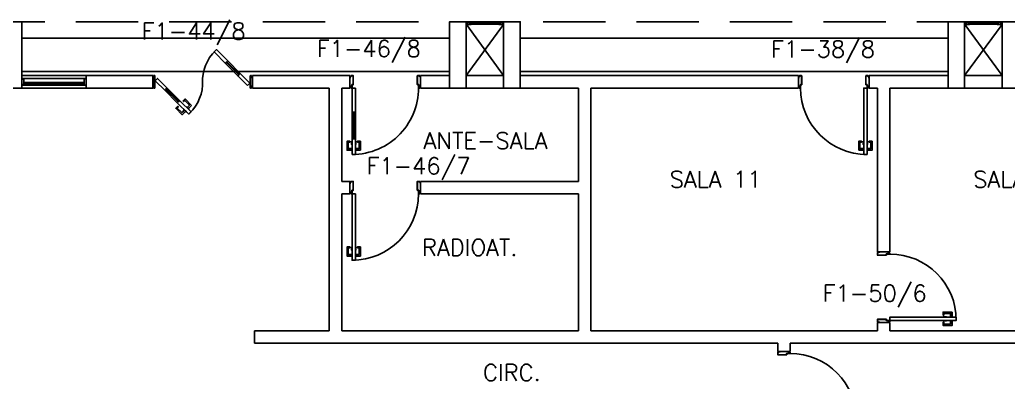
# Model space of a CAD drawing. Header units: millimetres. Extents: x 2801 to 3319, y 1187 to 1422.
# Drawn here: x 3015.15 to 3027.05, y 1319.13 to 1323.5 of the extents above; entities that cross this region are included whole.
import ezdxf

# ---------------------------------------------------------------- set-up
doc = ezdxf.new("R2010")
doc.units = ezdxf.units.MM
doc.linetypes.add('HIDDEN', pattern=[0.375, 0.25, -0.125])
for name, color, linetype in [('AR-ALV', 2, 'Continuous'), ('AR-ESQ', 1, 'Continuous'), ('AR-ESTC', 3, 'Continuous'), ('AR-PEITORIL', 1, 'Continuous'), ('AR-PORTA', 1, 'Continuous'), ('AR-PROJ', 1, 'HIDDEN'), ('AR-SHAFT', 1, 'Continuous'), ('DT-ESQ-BAGUETE-C', 2, 'Continuous'), ('DT-ESQ-BAGUETE-V', 1, 'Continuous'), ('DT-ESQ-CHAPA DOBRADA-V', 1, 'Continuous'), ('DT-ESQ-MARCO-V', 1, 'Continuous'), ('DT-ESQ-PERFIL CADEIRA-C', 2, 'Continuous'), ('DT-ESQ-PERFIL CADEIRA-V', 1, 'Continuous'), ('DT-ESQ-PERFIL U-C', 2, 'Continuous'), ('DT-ESQ-VENEZIANA-C', 2, 'Continuous'), ('DT-ESQ-VENEZIANA-V', 2, 'Continuous'), ('DT-ESQ-VIDRO-C', 2, 'Continuous'), ('ENDEREÇO', 2, 'Continuous'), ('maçaneta', 1, 'Continuous'), ('mov', 1, 'Continuous'), ('PM-PERFIL U-C', 2, 'Continuous'), ('PM-VIDRO', 1, 'Continuous'), ('pm1', 2, 'Continuous'), ('pm2', 2, 'Continuous'), ('TEXTO', 2, 'Continuous')]:
    doc.layers.add(name, color=color, linetype=linetype)
doc.styles.add('UNB-100', font='simplex.shx', dxfattribs={"height": 0.2})
doc.styles.add('UNB1-100', font='simplex.shx', dxfattribs={"height": 0.2})

# ---------------------------------------------------------------- blocks, each defined once
blk = doc.blocks.new('EF01-P')
at = {"layer": 'DT-ESQ-BAGUETE-C', "ltscale": 0.1}
for points in [[(0.002, 0.035), (0.015, 0.035), (0.015, 0.033), (0.002, 0.033), (0.002, 0.005), (0.015, 0.005), (0.015, 0.004), (0.002, 0.004, -0.414214), (0, 0.005), (0, 0.033, -0.414214)], [(0.448, 0.035), (0.435, 0.035), (0.435, 0.033), (0.448, 0.033), (0.448, 0.005), (0.435, 0.005), (0.435, 0.004), (0.448, 0.004, 0.414214), (0.45, 0.005), (0.45, 0.033, 0.414214)]]:
    blk.add_lwpolyline(points, format="xyb", close=True, dxfattribs=at)
at = {"layer": 'DT-ESQ-PERFIL CADEIRA-C', "color": 2, "ltscale": 0.1}
for points in [[(0.01, 0.002), (0.01, 0.003), (0.002, 0.003, 1), (0.002, 0), (0.015, 0, 0.414214), (0.016, 0.002), (0.016, 0.033), (0.043, 0.033)], [(0.407, 0.006), (0.432, 0.006), (0.432, 0.016), (0.433, 0.016), (0.433, 0.006, -0.414214), (0.432, 0.005), (0.407, 0.005), (0.394, 0.005, -1), (0.394, 0.008), (0.407, 0.008), (0.407, 0.02), (0.407, 0.032), (0.394, 0.032, -1), (0.394, 0.035), (0.407, 0.035), (0.433, 0.035, -0.414214), (0.435, 0.033), (0.435, 0.002), (0.448, 0.002)]]:
    blk.add_lwpolyline(points, format="xyb", dxfattribs=at)
at = {"layer": 'DT-ESQ-PERFIL CADEIRA-C', "ltscale": 0.1}
for points in [[(0.043, 0.006), (0.018, 0.006), (0.018, 0.016), (0.016, 0.016), (0.016, 0.006, 0.414214), (0.018, 0.005), (0.043, 0.005), (0.056, 0.005, 1), (0.056, 0.008), (0.043, 0.008), (0.043, 0.02), (0.043, 0.032), (0.056, 0.032, 1), (0.056, 0.035), (0.043, 0.035), (0.016, 0.035, 0.414214), (0.015, 0.033), (0.015, 0.002), (0.002, 0.002)], [(0.041, 0.02), (0.041, 0.032, -0.414214), (0.043, 0.033), (0.056, 0.033)], [(0.041, 0.02), (0.041, 0.008, 0.414214), (0.043, 0.006), (0.056, 0.006)], [(0.408, 0.02), (0.408, 0.032, 0.414214), (0.407, 0.033), (0.394, 0.033)], [(0.408, 0.02), (0.408, 0.008, -0.414214), (0.407, 0.006), (0.394, 0.006)], [(0.44, 0.002), (0.44, 0.003), (0.448, 0.003, -1), (0.448, 0), (0.435, 0, -0.414214), (0.433, 0.002), (0.433, 0.033), (0.407, 0.033)]]:
    blk.add_lwpolyline(points, format="xyb", dxfattribs=at)
at = {"layer": 'DT-ESQ-PERFIL CADEIRA-V', "ltscale": 0.1}
blk.add_line((0.015, 0), (0.435, 0), dxfattribs=at)
at = {"layer": 'DT-ESQ-VENEZIANA-C', "ltscale": 0.1}
for p, q in [((0.043, 0.011), (0.407, 0.011)), ((0.043, 0.009), (0.407, 0.009))]:
    blk.add_line(p, q, dxfattribs=at)
at = {"layer": 'DT-ESQ-VENEZIANA-V', "ltscale": 0.1}
blk.add_line((0.043, 0.031), (0.407, 0.031), dxfattribs=at)
blk = doc.blocks.new('EF04A-P')
at = {"layer": 'DT-ESQ-BAGUETE-C', "ltscale": 0.1}
for points in [[(0.039, -0.05), (0.0255, -0.05), (0.0255, -0.0485), (0.039, -0.0485), (0.039, -0.0365), (0.0255, -0.0365), (0.0255, -0.035), (0.039, -0.035, -0.4142136), (0.0405, -0.0365), (0.0405, -0.0485, -0.4142136)], [(0.736, -0.05), (0.7495, -0.05), (0.7495, -0.0485), (0.736, -0.0485), (0.736, -0.0365), (0.7495, -0.0365), (0.7495, -0.035), (0.736, -0.035, 0.4142136), (0.7345, -0.0365), (0.7345, -0.0485, 0.4142136)]]:
    blk.add_lwpolyline(points, format="xyb", close=True, dxfattribs=at)
at = {"layer": 'DT-ESQ-BAGUETE-V', "ltscale": 0.1}
blk.add_line((0.736, -0.05), (0.039, -0.05), dxfattribs=at)
at = {"layer": 'DT-ESQ-CHAPA DOBRADA-V', "ltscale": 0.1}
blk.add_line((0.735, -0.067), (0.04, -0.067), dxfattribs=at)
at = {"layer": 'DT-ESQ-MARCO-V', "ltscale": 0.1}
for p, q in [((0.0235, -0.035), (0.7515, -0.035)), ((0.0235, -0.115), (0.7515, -0.115))]:
    blk.add_line(p, q, dxfattribs=at)
at = {"layer": 'DT-ESQ-PERFIL U-C', "ltscale": 0.1}
for points in [[(0.025, -0.0655), (0.025, -0.0655, 0.4142136), (0.0235, -0.067), (0.0235, -0.1135), (0.0015, -0.1135), (0.0015, -0.1), (0, -0.1), (0, -0.1135, 0.4142136), (0.0015, -0.115), (0.0235, -0.115, 0.4142136), (0.025, -0.1135), (0.025, -0.067), (0.04, -0.067, 1), (0.04, -0.064), (0.025, -0.064), (0.025, -0.0365, 0.4142136), (0.0235, -0.035), (0.0015, -0.035, 0.4142136), (0, -0.0365), (0, -0.05), (0.0015, -0.05), (0.0015, -0.0365), (0.0235, -0.0365), (0.0235, -0.064, 0.4142136), (0.025, -0.0655), (0.04, -0.0655)], [(0.75, -0.0655), (0.75, -0.0655, -0.4142136), (0.7515, -0.067), (0.7515, -0.1135), (0.7735, -0.1135), (0.7735, -0.1), (0.775, -0.1), (0.775, -0.1135, -0.4142136), (0.7735, -0.115), (0.7515, -0.115, -0.4142136), (0.75, -0.1135), (0.75, -0.067), (0.735, -0.067, -1), (0.735, -0.064), (0.75, -0.064), (0.75, -0.0365, -0.4142136), (0.7515, -0.035), (0.7735, -0.035, -0.4142136), (0.775, -0.0365), (0.775, -0.05), (0.7735, -0.05), (0.7735, -0.0365), (0.7515, -0.0365), (0.7515, -0.064, -0.4142136), (0.75, -0.0655), (0.735, -0.0655)]]:
    blk.add_lwpolyline(points, format="xyb", dxfattribs=at)
at = {"layer": 'DT-ESQ-VIDRO-C', "ltscale": 0.1}
blk.add_lwpolyline([(0.027, -0.062), (0.027, -0.052), (0.748, -0.052), (0.748, -0.062)], close=True, dxfattribs=at)
blk = doc.blocks.new('PM7B')
at = {"layer": 'maçaneta'}
for points in [[(0.732, -0.208), (0.771, -0.247), (0.785, -0.233), (0.758, -0.206, -0.414214), (0.758, -0.204), (0.813, -0.148), (0.827, -0.162), (0.834, -0.155), (0.81, -0.13)], [(0.806, -0.282), (0.845, -0.321), (0.923, -0.243), (0.898, -0.219), (0.891, -0.226), (0.905, -0.24), (0.849, -0.295, -0.414214), (0.847, -0.295), (0.82, -0.268)], [(0.845, -0.321), (0.806, -0.282), (0.82, -0.268), (0.847, -0.295, 0.414214), (0.849, -0.295), (0.905, -0.24), (0.891, -0.226), (0.898, -0.219), (0.923, -0.243)]]:
    blk.add_lwpolyline(points, format="xyb", close=True, dxfattribs=at)
for points in [[(0.792, -0.226), (0.764, -0.254), (0.767, -0.258), (0.795, -0.229)], [(0.792, -0.226), (0.764, -0.254), (0.767, -0.258), (0.795, -0.229)], [(0.827, -0.261), (0.799, -0.289), (0.795, -0.286), (0.824, -0.258)], [(0.827, -0.261), (0.799, -0.289), (0.795, -0.286), (0.824, -0.258)]]:
    blk.add_lwpolyline(points, close=True, dxfattribs=at)
at = {"layer": 'mov'}
for centre, start, end in [((0.099, 0.089), 356.8029, 46.3992), ((1.101, 0.061), 176.8029, 226.3992)]:
    blk.add_arc(centre, 0.501, start, end, dxfattribs=at)
at = {"layer": 'PM-PERFIL U-C'}
for p, q in [((0, 0.12), (0, 0.139)), ((0.002, 0.12), (0, 0.12)), ((0.001, 0.14), (0.01, 0.14)), ((0.01, 0.138), (0.002, 0.138)), ((0.002, 0.138), (0.002, 0.12)), ((0.01, 0.14), (0.01, 0.149)), ((0.012, 0.15), (0.023, 0.15)), ((0.023, 0.148), (0.012, 0.148)), ((0.012, 0.148), (0.012, 0.139)), ((0.023, 0.148), (0.023, 0.002)), ((0.025, 0.149), (0.025, 0.001)), ((1.175, 0.149), (1.175, 0.001)), ((1.188, 0.15), (1.176, 0.15)), ((1.177, 0.148), (1.188, 0.148)), ((1.177, 0.148), (1.177, 0.002)), ((1.188, 0.148), (1.188, 0.139)), ((1.189, 0.138), (1.198, 0.138)), ((1.19, 0.14), (1.19, 0.149)), ((1.198, 0.14), (1.19, 0.14)), ((1.198, 0.138), (1.198, 0.12)), ((1.198, 0.12), (1.2, 0.12)), ((1.2, 0.12), (1.2, 0.139)), ((0, 0.012), (0, 0.03)), ((0, 0.03), (0.002, 0.03)), ((0.01, 0.01), (0.001, 0.01)), ((0.002, 0.03), (0.002, 0.012)), ((0.002, 0.012), (0.01, 0.012)), ((0.01, 0.001), (0.01, 0.01)), ((0.012, 0.01), (0.012, 0.002)), ((0.012, 0.002), (0.023, 0.002)), ((0.023, 0), (0.012, 0)), ((1.188, 0.002), (1.177, 0.002)), ((1.176, 0), (1.188, 0)), ((1.188, 0.01), (1.188, 0.002)), ((1.198, 0.012), (1.189, 0.012)), ((1.19, 0.01), (1.198, 0.01)), ((1.19, 0.001), (1.19, 0.01)), ((1.198, 0.03), (1.198, 0.012)), ((1.2, 0.03), (1.198, 0.03)), ((1.2, 0.012), (1.2, 0.03))]:
    blk.add_line(p, q, dxfattribs=at)
for centre, start, end in [((0.001, 0.139), 90, 180), ((0.012, 0.149), 90, 180), ((0.01, 0.139), 270, 0), ((0.023, 0.149), 0, 90), ((1.176, 0.149), 90, 180), ((1.188, 0.149), 0, 90), ((1.189, 0.139), 180, 270), ((1.198, 0.139), 0, 90), ((0.001, 0.012), 180, 270), ((0.01, 0.01), 0, 90), ((0.012, 0.001), 180, 270), ((0.023, 0.001), 269.9386, 0), ((1.176, 0.001), 180, 270.0614), ((1.189, 0.01), 90, 180), ((1.188, 0.001), 270, 0), ((1.198, 0.012), 270, 0)]:
    blk.add_arc(centre, 0.0015, start, end, dxfattribs=at)
at = {"layer": 'PM-VIDRO'}
for p, q in [((0.161, 0.171), (0.302, 0.312)), ((0.309, 0.305), (0.168, 0.164)), ((0.891, -0.155), (1.032, -0.014)), ((1.039, -0.021), (0.898, -0.162))]:
    blk.add_line(p, q, dxfattribs=at)
at = {"layer": 'pm1'}
for p, q in [((0.302, 0.312), (0.291, 0.323)), ((0.302, 0.312), (0.309, 0.319)), ((0.327, 0.302), (0.309, 0.319)), ((0.316, 0.312), (0.309, 0.305)), ((0.32, 0.294), (0.309, 0.305)), ((0.327, 0.302), (0.32, 0.294)), ((0.03, 0.061), (0.15, 0.181)), ((0.178, 0.153), (0.058, 0.033)), ((0.15, 0.181), (0.161, 0.171)), ((0.154, 0.164), (0.161, 0.171)), ((0.171, 0.146), (0.154, 0.164)), ((0.168, 0.164), (0.161, 0.157)), ((0.168, 0.164), (0.178, 0.153)), ((0.178, 0.153), (0.171, 0.146)), ((0.058, 0.033), (0.03, 0.061)), ((1.022, -0.003), (1.029, 0.004)), ((1.029, 0.004), (1.046, -0.014)), ((1.032, -0.014), (1.039, -0.007)), ((1.046, -0.014), (1.039, -0.021)), ((0.873, -0.152), (0.88, -0.144)), ((0.873, -0.152), (0.891, -0.169)), ((0.88, -0.144), (0.891, -0.155)), ((0.884, -0.162), (0.891, -0.155)), ((0.898, -0.162), (0.891, -0.169)), ((0.898, -0.162), (0.909, -0.173))]:
    blk.add_line(p, q, dxfattribs=at)
for points in [[(0.291, 0.323), (0.433, 0.464), (0.461, 0.436), (0.32, 0.294)], [(1.032, -0.014), (1.022, -0.003), (1.142, 0.117), (1.17, 0.089), (1.05, -0.031), (1.039, -0.021)], [(0.909, -0.173), (0.767, -0.314), (0.739, -0.286), (0.873, -0.152)]]:
    blk.add_lwpolyline(points, dxfattribs=at)
at = {"layer": 'pm2'}
for p, q in [((0.15, 0.181), (0.291, 0.323)), ((0.32, 0.294), (0.178, 0.153)), ((0.88, -0.144), (1.022, -0.003)), ((1.05, -0.031), (0.909, -0.173))]:
    blk.add_line(p, q, dxfattribs=at)
blk = doc.blocks.new('PM3V-B')
at = {"layer": 'maçaneta'}
for points in [[(0.02, 0.9), (-0.035, 0.9), (-0.035, 0.79), (0, 0.79), (0, 0.8), (-0.02, 0.8), (-0.02, 0.879, -0.414214), (-0.018, 0.88), (0.02, 0.88)], [(0.125, 0.9), (0.07, 0.9), (0.07, 0.88), (0.109, 0.88, -0.414214), (0.11, 0.879), (0.11, 0.8), (0.09, 0.8), (0.09, 0.79), (0.125, 0.79)]]:
    blk.add_lwpolyline(points, format="xyb", close=True, dxfattribs=at)
for points in [[(0.02, 0.79), (0.02, 0.83), (0.025, 0.83), (0.025, 0.79)], [(0.07, 0.79), (0.07, 0.83), (0.065, 0.83), (0.065, 0.79)]]:
    blk.add_lwpolyline(points, close=True, dxfattribs=at)
at = {"layer": 'mov'}
blk.add_arc((0.025, 0.15), 0.8, 356.8472, 90, dxfattribs=at)
at = {"layer": 'PM-PERFIL U-C'}
for p, q in [((0, 0.12), (0, 0.139)), ((0.002, 0.12), (0, 0.12)), ((0.002, 0.14), (0.01, 0.14)), ((0.002, 0.138), (0.002, 0.12)), ((0.011, 0.138), (0.002, 0.138)), ((0.01, 0.14), (0.01, 0.149)), ((0.012, 0.15), (0.024, 0.15)), ((0.012, 0.148), (0.012, 0.14)), ((0.023, 0.148), (0.012, 0.148)), ((0.023, 0.109), (0.023, 0.148)), ((0.025, 0.15), (0.025, 0.109)), ((0.025, 0.149), (0.025, 0.109)), ((0.825, 0.149), (0.825, 0.109)), ((0.839, 0.15), (0.827, 0.15)), ((0.827, 0.148), (0.838, 0.148)), ((0.827, 0.109), (0.827, 0.148)), ((0.838, 0.148), (0.838, 0.14)), ((0.84, 0.14), (0.84, 0.149)), ((0.849, 0.14), (0.84, 0.14)), ((0.84, 0.138), (0.848, 0.138)), ((0.848, 0.138), (0.848, 0.12)), ((0.848, 0.12), (0.85, 0.12)), ((0.85, 0.12), (0.85, 0.139)), ((0, 0.03), (0.002, 0.03)), ((0, 0.012), (0, 0.03)), ((0.002, 0.03), (0.002, 0.012)), ((0.002, 0.012), (0.011, 0.012)), ((0.01, 0.01), (0.002, 0.01)), ((0.01, 0.002), (0.01, 0.01)), ((0.012, 0.011), (0.012, 0.002)), ((0.012, 0.002), (0.038, 0.002)), ((0.038, 0), (0.012, 0)), ((0.025, 0.109), (0.035, 0.109)), ((0.038, 0.109), (0.025, 0.109)), ((0.038, 0.107), (0.025, 0.107)), ((0.038, 0.107), (0.038, 0.002)), ((0.04, 0.108), (0.04, 0.002)), ((0.81, 0.108), (0.81, 0.002)), ((0.812, 0.109), (0.825, 0.109)), ((0.812, 0.107), (0.826, 0.107)), ((0.812, 0.107), (0.812, 0.002)), ((0.838, 0.002), (0.812, 0.002)), ((0.812, 0), (0.839, 0)), ((0.825, 0.109), (0.815, 0.109)), ((0.815, 0), (0.84, 0)), ((0.838, 0.011), (0.838, 0.002)), ((0.848, 0.012), (0.84, 0.012)), ((0.84, 0.01), (0.85, 0.01)), ((0.84, 0), (0.84, 0.01)), ((0.84, 0.002), (0.84, 0.01)), ((0.84, 0.01), (0.849, 0.01)), ((0.85, 0.03), (0.848, 0.03)), ((0.848, 0.03), (0.848, 0.012)), ((0.85, 0.012), (0.85, 0.03))]:
    blk.add_line(p, q, dxfattribs=at)
for centre, start, end in [((0.002, 0.139), 90, 180), ((0.012, 0.149), 90, 180), ((0.011, 0.14), 270, 0), ((0.024, 0.149), 360, 90), ((0.827, 0.149), 90, 180), ((0.84, 0.14), 180, 270), ((0.839, 0.149), 0, 90), ((0.849, 0.139), 0, 90), ((0.002, 0.012), 180, 270), ((0.012, 0.002), 180, 270), ((0.011, 0.011), 0, 90), ((0.025, 0.109), 180, 270), ((0.038, 0.002), 269.9386, 0), ((0.038, 0.108), 0, 90), ((0.812, 0.108), 90, 180), ((0.812, 0.002), 180, 270.0614), ((0.826, 0.109), 270, 0), ((0.84, 0.011), 90, 180), ((0.839, 0.002), 270, 0), ((0.849, 0.012), 270, 0)]:
    blk.add_arc(centre, 0.0015, start, end, dxfattribs=at)
at = {"layer": 'PM-VIDRO'}
for p, q in [((0.04, 0.45), (0.04, 0.75)), ((0.05, 0.75), (0.05, 0.45))]:
    blk.add_line(p, q, dxfattribs=at)
at = {"layer": 'pm1'}
for p, q in [((0.025, 0.95), (0.065, 0.95)), ((0.025, 0.75), (0.025, 0.95)), ((0.065, 0.95), (0.065, 0.76)), ((0.04, 0.75), (0.025, 0.75)), ((0.065, 0.76), (0.04, 0.76)), ((0.04, 0.75), (0.04, 0.76)), ((0.05, 0.76), (0.05, 0.75)), ((0.065, 0.75), (0.05, 0.75)), ((0.065, 0.76), (0.065, 0.75)), ((0.025, 0.15), (0.025, 0.45)), ((0.04, 0.45), (0.025, 0.45)), ((0.04, 0.44), (0.04, 0.45)), ((0.065, 0.44), (0.04, 0.44)), ((0.065, 0.45), (0.05, 0.45)), ((0.05, 0.45), (0.05, 0.44)), ((0.065, 0.45), (0.065, 0.44)), ((0.065, 0.44), (0.065, 0.15)), ((0.065, 0.15), (0.025, 0.15))]:
    blk.add_line(p, q, dxfattribs=at)
at = {"layer": 'pm2'}
for p, q in [((0.025, 0.45), (0.025, 0.75)), ((0.065, 0.75), (0.065, 0.45))]:
    blk.add_line(p, q, dxfattribs=at)
blk = doc.blocks.new('PM3')
at = {"layer": 'maçaneta'}
for points in [[(0.02, 0.825), (-0.035, 0.825), (-0.035, 0.715), (0, 0.715), (0, 0.725), (-0.02, 0.725), (-0.02, 0.804, -0.414214), (-0.019, 0.805), (0.02, 0.805)], [(0.125, 0.825), (0.07, 0.825), (0.07, 0.805), (0.108, 0.805, -0.414214), (0.11, 0.804), (0.11, 0.725), (0.09, 0.725), (0.09, 0.715), (0.125, 0.715)]]:
    blk.add_lwpolyline(points, format="xyb", close=True, dxfattribs=at)
for points in [[(0.02, 0.715), (0.02, 0.755), (0.025, 0.755), (0.025, 0.715)], [(0.07, 0.715), (0.07, 0.755), (0.065, 0.755), (0.065, 0.715)]]:
    blk.add_lwpolyline(points, close=True, dxfattribs=at)
at = {"layer": 'mov'}
blk.add_arc((0.025, 0.075), 0.8, 0, 90, dxfattribs=at)
at = {"layer": 'PM-PERFIL U-C'}
for p, q in [((0, 0.045), (0, 0.063)), ((0.002, 0.045), (0, 0.045)), ((0.001, 0.065), (0.01, 0.065)), ((0.002, 0.063), (0.002, 0.045)), ((0.01, 0.063), (0.002, 0.063)), ((0.01, 0.065), (0.01, 0.073)), ((0.011, 0.075), (0.023, 0.075)), ((0.012, 0.073), (0.012, 0.064)), ((0.023, 0.073), (0.012, 0.073)), ((0.023, 0.033), (0.023, 0.073)), ((0.038, 0.032), (0.024, 0.032)), ((0.025, 0.073), (0.025, 0.034)), ((0.038, 0.034), (0.025, 0.034)), ((0.038, 0.032), (0.038, -0.073)), ((0.04, 0.032), (0.04, -0.074)), ((0.81, 0.032), (0.81, -0.074)), ((0.812, 0.034), (0.825, 0.034)), ((0.812, 0.032), (0.826, 0.032)), ((0.812, 0.032), (0.812, -0.073)), ((0.825, 0.073), (0.825, 0.034)), ((0.839, 0.075), (0.827, 0.075)), ((0.827, 0.073), (0.838, 0.073)), ((0.827, 0.033), (0.827, 0.073)), ((0.838, 0.073), (0.838, 0.064)), ((0.84, 0.065), (0.84, 0.073)), ((0.849, 0.065), (0.84, 0.065)), ((0.84, 0.063), (0.848, 0.063)), ((0.848, 0.063), (0.848, 0.045)), ((0.848, 0.045), (0.85, 0.045)), ((0.85, 0.045), (0.85, 0.063)), ((0, -0.045), (0.002, -0.045)), ((0, -0.064), (0, -0.045)), ((0.01, -0.065), (0.001, -0.065)), ((0.002, -0.045), (0.002, -0.063)), ((0.002, -0.063), (0.01, -0.063)), ((0.01, -0.074), (0.01, -0.065)), ((0.038, -0.075), (0.011, -0.075)), ((0.012, -0.065), (0.012, -0.073)), ((0.012, -0.073), (0.038, -0.073)), ((0.838, -0.073), (0.812, -0.073)), ((0.812, -0.075), (0.839, -0.075)), ((0.838, -0.065), (0.838, -0.073)), ((0.848, -0.063), (0.84, -0.063)), ((0.84, -0.074), (0.84, -0.065)), ((0.84, -0.065), (0.849, -0.065)), ((0.85, -0.045), (0.848, -0.045)), ((0.848, -0.045), (0.848, -0.063)), ((0.85, -0.064), (0.85, -0.045))]:
    blk.add_line(p, q, dxfattribs=at)
for centre, start, end in [((0.001, 0.063), 90, 180), ((0.011, 0.073), 90, 180), ((0.01, 0.064), 270, 0), ((0.023, 0.073), 360, 90), ((0.024, 0.033), 180, 270), ((0.038, 0.032), 0, 90), ((0.812, 0.032), 90, 180), ((0.827, 0.073), 90, 180), ((0.826, 0.033), 270, 0), ((0.84, 0.064), 180, 270), ((0.839, 0.073), 0, 90), ((0.849, 0.063), 0, 90), ((0.001, -0.064), 180, 270), ((0.01, -0.065), 0, 90), ((0.011, -0.074), 180, 270), ((0.038, -0.074), 269.9386, 0), ((0.812, -0.074), 180, 270.0614), ((0.84, -0.065), 90, 180), ((0.839, -0.074), 270, 0), ((0.849, -0.064), 270, 0)]:
    blk.add_arc(centre, 0.0015, start, end, dxfattribs=at)
at = {"layer": 'pm1'}
blk.add_lwpolyline([(0.065, 0.875), (0.065, 0.075), (0.025, 0.075), (0.025, 0.875)], close=True, dxfattribs=at)
blk = doc.blocks.new('PM3B')
at = {"layer": 'maçaneta'}
for points in [[(0.02, 0.9), (-0.035, 0.9), (-0.035, 0.79), (0, 0.79), (0, 0.8), (-0.02, 0.8), (-0.02, 0.879, -0.414214), (-0.018, 0.88), (0.02, 0.88)], [(0.125, 0.9), (0.07, 0.9), (0.07, 0.88), (0.109, 0.88, -0.414214), (0.11, 0.879), (0.11, 0.8), (0.09, 0.8), (0.09, 0.79), (0.125, 0.79)]]:
    blk.add_lwpolyline(points, format="xyb", close=True, dxfattribs=at)
for points in [[(0.02, 0.79), (0.02, 0.83), (0.025, 0.83), (0.025, 0.79)], [(0.07, 0.79), (0.07, 0.83), (0.065, 0.83), (0.065, 0.79)]]:
    blk.add_lwpolyline(points, close=True, dxfattribs=at)
at = {"layer": 'mov'}
blk.add_arc((0.025, 0.15), 0.8, 0, 90, dxfattribs=at)
at = {"layer": 'PM-PERFIL U-C'}
for p, q in [((0, 0.12), (0, 0.139)), ((0.002, 0.12), (0, 0.12)), ((0.002, 0.14), (0.01, 0.14)), ((0.002, 0.138), (0.002, 0.12)), ((0.011, 0.138), (0.002, 0.138)), ((0.01, 0.14), (0.01, 0.149)), ((0.012, 0.15), (0.024, 0.15)), ((0.012, 0.148), (0.012, 0.14)), ((0.023, 0.148), (0.012, 0.148)), ((0.023, 0.109), (0.023, 0.148)), ((0.025, 0.149), (0.025, 0.109)), ((0.825, 0.149), (0.825, 0.109)), ((0.839, 0.15), (0.827, 0.15)), ((0.827, 0.148), (0.838, 0.148)), ((0.827, 0.109), (0.827, 0.148)), ((0.838, 0.148), (0.838, 0.14)), ((0.84, 0.14), (0.84, 0.149)), ((0.849, 0.14), (0.84, 0.14)), ((0.84, 0.138), (0.848, 0.138)), ((0.848, 0.138), (0.848, 0.12)), ((0.848, 0.12), (0.85, 0.12)), ((0.85, 0.12), (0.85, 0.139)), ((0, 0.03), (0.002, 0.03)), ((0, 0.012), (0, 0.03)), ((0.002, 0.03), (0.002, 0.012)), ((0.002, 0.012), (0.011, 0.012)), ((0.01, 0.01), (0.002, 0.01)), ((0.01, 0.002), (0.01, 0.01)), ((0.012, 0.011), (0.012, 0.002)), ((0.012, 0.002), (0.038, 0.002)), ((0.038, 0), (0.012, 0)), ((0.038, 0.109), (0.025, 0.109)), ((0.038, 0.107), (0.025, 0.107)), ((0.038, 0.107), (0.038, 0.002)), ((0.04, 0.108), (0.04, 0.002)), ((0.81, 0.108), (0.81, 0.002)), ((0.812, 0.109), (0.825, 0.109)), ((0.812, 0.107), (0.826, 0.107)), ((0.812, 0.107), (0.812, 0.002)), ((0.838, 0.002), (0.812, 0.002)), ((0.812, 0), (0.839, 0)), ((0.838, 0.011), (0.838, 0.002)), ((0.848, 0.012), (0.84, 0.012)), ((0.84, 0.002), (0.84, 0.01)), ((0.84, 0.01), (0.849, 0.01)), ((0.85, 0.03), (0.848, 0.03)), ((0.848, 0.03), (0.848, 0.012)), ((0.85, 0.012), (0.85, 0.03))]:
    blk.add_line(p, q, dxfattribs=at)
for centre, start, end in [((0.002, 0.139), 90, 180), ((0.012, 0.149), 90, 180), ((0.011, 0.14), 270, 0), ((0.024, 0.149), 360, 90), ((0.827, 0.149), 90, 180), ((0.84, 0.14), 180, 270), ((0.839, 0.149), 0, 90), ((0.849, 0.139), 0, 90), ((0.002, 0.012), 180, 270), ((0.012, 0.002), 180, 270), ((0.011, 0.011), 0, 90), ((0.025, 0.109), 180, 270), ((0.038, 0.002), 269.9386, 0), ((0.038, 0.108), 0, 90), ((0.812, 0.108), 90, 180), ((0.812, 0.002), 180, 270.0614), ((0.826, 0.109), 270, 0), ((0.84, 0.011), 90, 180), ((0.839, 0.002), 270, 0), ((0.849, 0.012), 270, 0)]:
    blk.add_arc(centre, 0.0015, start, end, dxfattribs=at)
at = {"layer": 'pm1'}
blk.add_lwpolyline([(0.065, 0.95), (0.065, 0.15), (0.025, 0.15), (0.025, 0.95)], close=True, dxfattribs=at)

msp = doc.modelspace()

# ---------------------------------------------------------------- linework, layer by layer
at = {"layer": 'AR-ALV'}
for p, q in [((3016.75, 1322.825), (3015.95, 1322.825)), ((3015.95, 1322.825), (3015.95, 1322.675)), ((3016.75, 1322.825), (3016.75, 1322.675)), ((3019.125, 1322.825), (3017.95, 1322.825)), ((3017.95, 1322.825), (3017.95, 1322.675)), ((3019.125, 1322.675), (3019.125, 1322.825)), ((3019.975, 1322.825), (3019.975, 1322.675)), ((3020.325, 1322.825), (3019.975, 1322.825)), ((3020.975, 1322.825), (3020.525, 1322.825)), ((3021.175, 1322.825), (3024.525, 1322.825)), ((3024.525, 1322.825), (3024.525, 1322.675)), ((3025.375, 1322.825), (3026.325, 1322.825)), ((3025.375, 1322.675), (3025.375, 1322.825)), ((3026.525, 1322.825), (3026.975, 1322.825)), ((3016.75, 1322.675), (3015.95, 1322.675)), ((3018.875, 1322.675), (3017.95, 1322.675)), ((3018.875, 1319.75), (3018.875, 1322.675)), ((3019.125, 1322.675), (3019.025, 1322.675)), ((3019.025, 1321.55), (3019.025, 1322.675)), ((3020.325, 1322.675), (3019.975, 1322.675)), ((3020.975, 1322.675), (3020.525, 1322.675)), ((3021.175, 1322.675), (3021.875, 1322.675)), ((3021.875, 1321.55), (3021.875, 1322.675)), ((3022.025, 1319.75), (3022.025, 1322.675)), ((3022.025, 1322.675), (3024.525, 1322.675)), ((3025.375, 1322.675), (3025.475, 1322.675)), ((3025.475, 1320.7), (3025.475, 1322.675)), ((3025.625, 1320.7), (3025.625, 1322.675)), ((3025.625, 1322.675), (3026.325, 1322.675)), ((3026.525, 1322.675), (3026.975, 1322.675)), ((3019.025, 1321.55), (3019.125, 1321.55)), ((3019.125, 1321.4), (3019.125, 1321.55)), ((3019.975, 1321.55), (3019.975, 1321.4)), ((3019.975, 1321.55), (3021.875, 1321.55)), ((3019.025, 1319.75), (3019.025, 1321.4)), ((3019.025, 1321.4), (3019.125, 1321.4)), ((3019.975, 1321.4), (3021.875, 1321.4)), ((3021.875, 1319.75), (3021.875, 1321.4)), ((3025.625, 1320.7), (3025.475, 1320.7)), ((3025.475, 1319.75), (3025.475, 1319.85)), ((3025.625, 1319.85), (3025.475, 1319.85)), ((3025.625, 1319.85), (3025.625, 1319.75)), ((3017.975, 1319.75), (3018.875, 1319.75)), ((3017.975, 1319.6), (3017.975, 1319.75)), ((3019.025, 1319.75), (3021.875, 1319.75)), ((3022.025, 1319.75), (3025.475, 1319.75)), ((3025.625, 1319.75), (3028.125, 1319.75)), ((3017.975, 1319.6), (3024.275, 1319.6)), ((3024.275, 1319.5), (3024.275, 1319.6)), ((3024.425, 1319.5), (3024.425, 1319.6)), ((3024.425, 1319.6), (3028.125, 1319.6)), ((3024.425, 1319.5), (3024.275, 1319.5))]:
    msp.add_line(p, q, dxfattribs=at)
at = {"layer": 'AR-ESTC'}
for points in [[(3014.975, 1322.675), (3014.975, 1323.475), (3015.175, 1323.475), (3015.175, 1322.675)], [(3020.325, 1322.675), (3020.325, 1323.475), (3020.525, 1323.475), (3020.525, 1322.675)], [(3020.975, 1322.675), (3020.975, 1323.475), (3021.175, 1323.475), (3021.175, 1322.675)], [(3026.325, 1322.675), (3026.325, 1323.475), (3026.525, 1323.475), (3026.525, 1322.675)], [(3026.975, 1322.675), (3026.975, 1323.475), (3027.175, 1323.475), (3027.175, 1322.675)]]:
    msp.add_lwpolyline(points, close=True, dxfattribs=at)
at = {"layer": 'AR-PEITORIL'}
for p, q in [((3015.95, 1322.825), (3015.175, 1322.825)), ((3015.95, 1322.675), (3015.175, 1322.675))]:
    msp.add_line(p, q, dxfattribs=at)
at = {"layer": 'AR-PROJ', "ltscale": 3}
msp.add_line((3032.325, 1323.475), (2973.175, 1323.475), dxfattribs=at)
at = {"layer": 'AR-SHAFT'}
for p, q in [((3020.975, 1323.441), (3020.525, 1322.825)), ((3020.526, 1323.44), (3020.975, 1322.825)), ((3026.975, 1323.441), (3026.525, 1322.825)), ((3026.526, 1323.44), (3026.975, 1322.825)), ((3015.175, 1323.275), (3020.325, 1323.275)), ((3021.175, 1323.275), (3026.325, 1323.275)), ((3015.175, 1322.875), (3020.325, 1322.875)), ((3021.175, 1322.875), (3026.325, 1322.875))]:
    msp.add_line(p, q, dxfattribs=at)

# ---------------------------------------------------------------- block references
at = {"layer": 'AR-ESQ', "rotation": 180}
for name, p in [('EF01-P', (3020.975, 1323.475)), ('EF01-P', (3026.975, 1323.475)), ('EF04A-P', (3015.95, 1322.675))]:
    msp.add_blockref(name, p, dxfattribs=at)
at = {"layer": 'AR-PORTA', "xscale": -1}
msp.add_blockref('PM7B', (3017.95, 1322.675), dxfattribs=at)
for name, p, rotation in [('PM3V-B', (3019.125, 1322.825), 180), ('PM3', (3019.125, 1321.475), 180), ('PM3', (3025.55, 1319.85), 270), ('PM3', (3024.35, 1318.65), 270)]:
    msp.add_blockref(name, p, dxfattribs=dict(at, rotation=rotation))
at = {"layer": 'AR-PORTA', "rotation": 180}
msp.add_blockref('PM3B', (3025.375, 1322.825), dxfattribs=at)

# ---------------------------------------------------------------- texts
at = {"layer": 'ENDEREÇO', "style": 'UNB1-100'}
for s, p in [('F1-44/8', (3016.617, 1323.261)), ('F1-46/8', (3018.726, 1323.051)), ('F1-38/8', (3024.195, 1323.045)), ('F1-46/7', (3019.325, 1321.637)), ('F1-50/6', (3024.817, 1320.103))]:
    msp.add_text(s, height=0.2, dxfattribs=at).set_placement(p)
at = {"layer": 'TEXTO', "style": 'UNB-100'}
for s, p in [('ANTE-SALA', (3020.011, 1321.941)), ('SALA 11', (3022.974, 1321.475)), ('SALA 10', (3026.629, 1321.475)), ('RADIOAT.', (3019.993, 1320.654)), ('CIRC.', (3020.727, 1319.147))]:
    msp.add_text(s, height=0.2, dxfattribs=at).set_placement(p)

doc.saveas('drawing.dxf')
